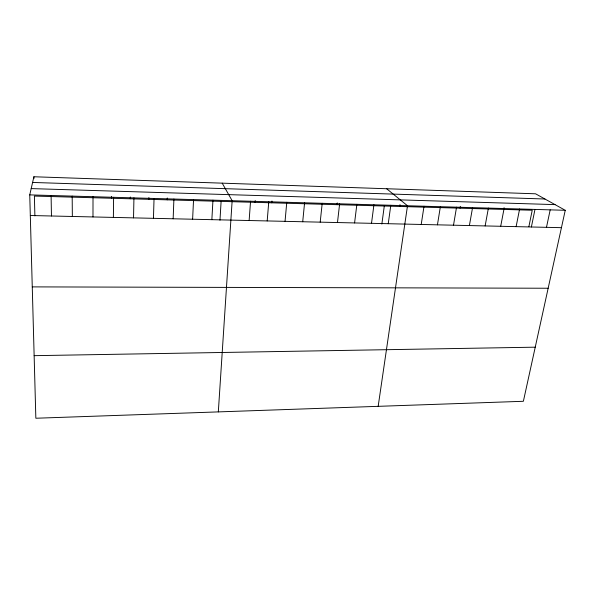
<?xml version="1.0" encoding="UTF-8"?>
<svg xmlns="http://www.w3.org/2000/svg" width="595" height="595" viewBox="0 0 595 595"><rect width="100%" height="100%" fill="white"/><g stroke="black" fill="none" stroke-linecap="round" stroke-linejoin="round"><path stroke-width="0.89" d="M92.984 216.944L93.013 196.707M111.533 198.254L111.555 196.462M113.377 217.413L113.6 197.302M130.298 198.789L130.327 197.005M133.54 217.874L133.942 197.882M148.854 199.318L148.899 197.547M153.458 218.328L154.046 198.462M167.21 199.838L167.277 197.986M173.152 218.782L173.911 199.035M192.616 219.228L193.554 199.6M211.857 219.667L212.958 200.158M219.971 220.239L221.109 201.378M218.32 411.896L232.147 200.708L222.21 183.156M249.134 220.522L250.554 201.236M255.076 202.345L255.218 200.537M267.192 220.931L268.769 201.764M271.803 202.821L271.952 201.028M285.05 221.34L286.775 202.278M302.714 221.749L304.588 202.791M320.192 222.151L322.207 203.304M337.045 204.68L337.246 202.925M337.477 222.545L339.633 203.802M354.583 222.939L356.874 204.301M371.511 223.326L373.928 204.792M381.849 224.077L384.296 206.019M388.252 223.705L390.803 205.275M399.736 206.465L399.996 204.65M378.167 406.34L407.501 205.751L386.638 188.741M421.215 224.464L424.027 206.227M437.444 224.836L440.374 206.703M453.502 225.2L456.551 207.164M460.032 208.176L460.329 206.405M469.396 225.564L472.564 207.625M485.133 225.929L488.406 208.079M503.757 209.425L504.091 207.677M500.7 226.286L504.091 208.533M516.118 226.636L519.614 208.979M528.873 226.68L532.228 210.236L34.391 196.06L34.889 215.873M531.38 226.985L534.979 209.418M546.485 227.335L550.189 209.857M565.25 210.295L523.377 401.29L35.849 418.24L29.75 194.885L33.9 176.76L535.574 193.799L565.25 210.295L29.75 194.885M34.138 355.669L535.24 347.175M32.264 286.887L548.159 288.24M30.315 215.509L561.442 227.677M31.193 188.6L555.031 204.613M32.599 182.449L544.953 199.005M33.9 176.76L33.945 178.597M51.096 195.502L51.453 215.992M72.181 196.112L72.345 216.468"/></g></svg>
